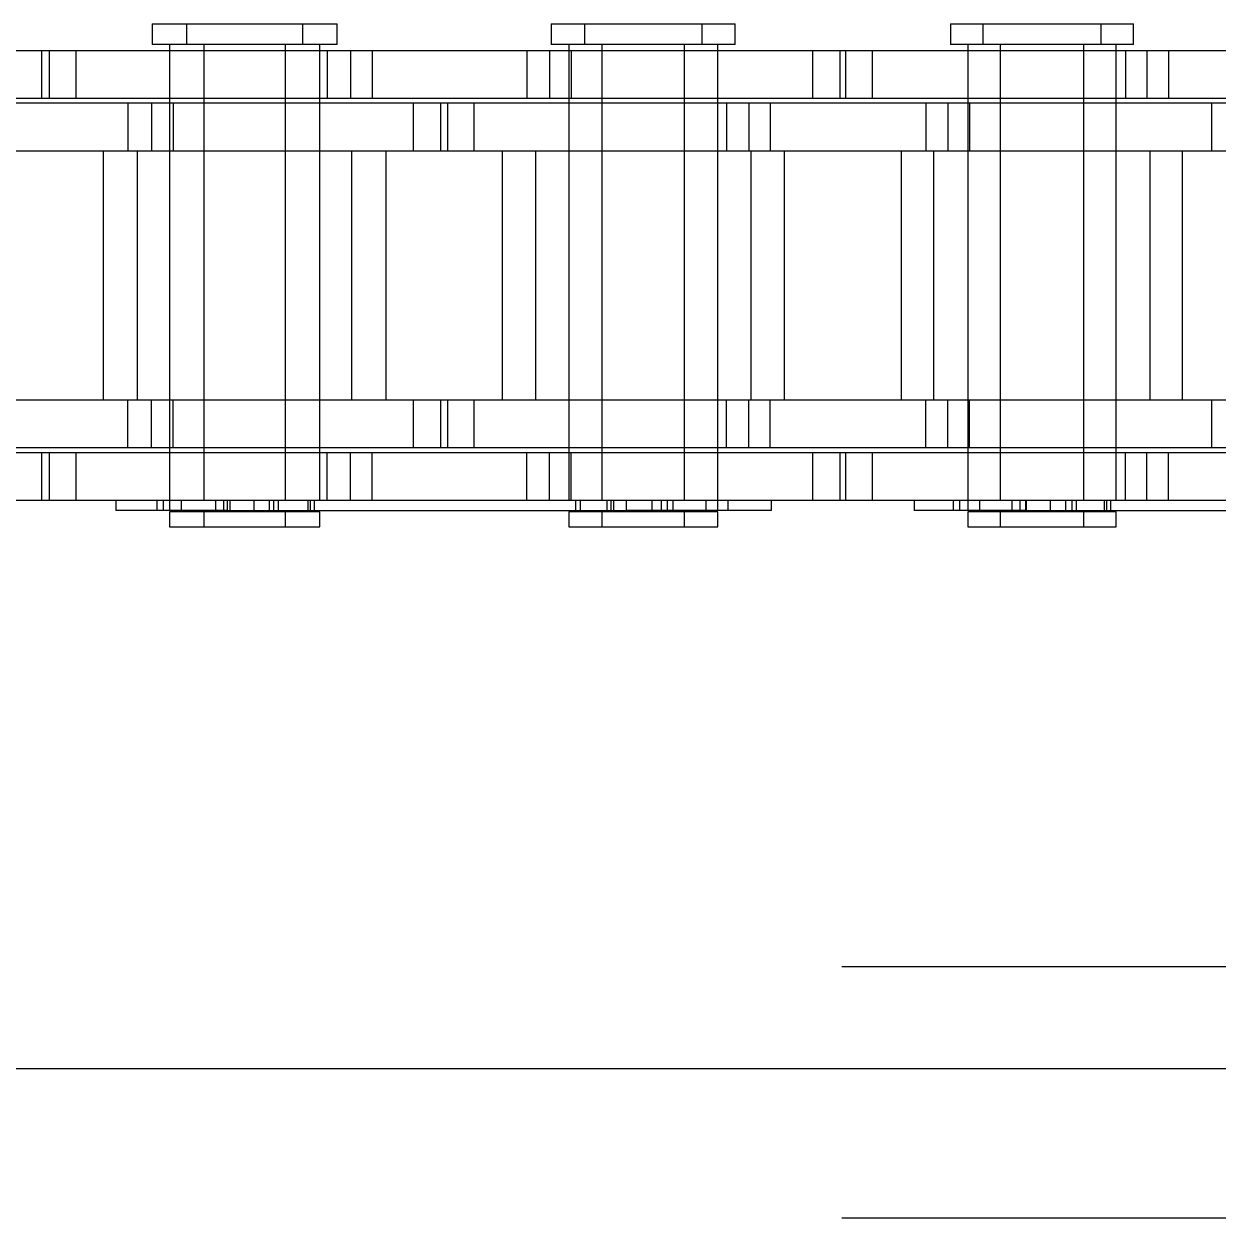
# Model space of a CAD drawing. Header units: metres. Extents: x 0 to 21025, y 0 to 14850.
# Drawn here: x 2174.85 to 2212.85, y 9051.38 to 9089.38 of the extents above; entities that cross this region are included whole.
import ezdxf

# ---------------------------------------------------------------- set-up
doc = ezdxf.new("R2010")
doc.units = ezdxf.units.M
doc.header["$LTSCALE"] = 25
doc.linetypes.add('HIDDEN2', pattern=[4.7625, 3.175, -1.5875])
doc.layers.add('SL4', color=4, linetype='Continuous')
doc.layers.add('ST1', color=7, linetype='HIDDEN2')

msp = doc.modelspace()

# ---------------------------------------------------------------- linework, layer by layer
at = {"layer": 'SL4'}
msp.add_line((2085.802, 9056.144), (2875.564, 9056.144), dxfattribs=at)
at = {"layer": 'ST1'}
for p, q in [((2178.932, 9089.384), (2183.729, 9089.384)), ((2178.932, 9089.384), (2178.932, 9088.725)), ((2180.022, 9089.384), (2180.022, 9088.725)), ((2183.729, 9089.384), (2184.819, 9089.384)), ((2183.729, 9088.725), (2183.729, 9089.384)), ((2184.819, 9088.725), (2184.819, 9089.384)), ((2191.632, 9089.384), (2196.429, 9089.384)), ((2191.632, 9089.384), (2191.632, 9088.725)), ((2192.692, 9089.384), (2192.692, 9088.725)), ((2196.429, 9089.384), (2197.489, 9089.384)), ((2196.429, 9088.725), (2196.429, 9089.384)), ((2197.489, 9088.725), (2197.489, 9089.384)), ((2204.332, 9089.384), (2209.129, 9089.384)), ((2204.332, 9089.384), (2204.332, 9088.725)), ((2205.362, 9089.384), (2205.362, 9088.725)), ((2209.129, 9089.384), (2210.159, 9089.384)), ((2209.129, 9088.725), (2209.129, 9089.384)), ((2210.159, 9088.725), (2210.159, 9089.384)), ((2183.729, 9088.725), (2178.932, 9088.725)), ((2179.486, 9088.725), (2179.486, 9074.227)), ((2180.575, 9088.725), (2180.575, 9074.227)), ((2183.176, 9074.227), (2183.176, 9088.725)), ((2184.819, 9088.725), (2183.729, 9088.725)), ((2184.265, 9074.227), (2184.265, 9088.725)), ((2196.429, 9088.725), (2191.632, 9088.725)), ((2192.186, 9088.725), (2192.186, 9074.227)), ((2193.245, 9088.725), (2193.245, 9074.227)), ((2195.876, 9074.227), (2195.876, 9088.725)), ((2197.489, 9088.725), (2196.429, 9088.725)), ((2196.935, 9074.227), (2196.935, 9088.725)), ((2209.129, 9088.725), (2204.332, 9088.725)), ((2204.886, 9088.725), (2204.886, 9074.227)), ((2205.915, 9088.725), (2205.915, 9074.227)), ((2208.576, 9074.227), (2208.576, 9088.725)), ((2210.159, 9088.725), (2209.129, 9088.725)), ((2209.605, 9074.227), (2209.605, 9088.725)), ((2174.551, 9088.541), (2175.411, 9088.541)), ((2175.411, 9088.541), (2184.506, 9088.541)), ((2175.411, 9088.541), (2175.411, 9087.021)), ((2175.67, 9087.021), (2175.67, 9088.541)), ((2176.5, 9088.541), (2176.5, 9087.021)), ((2179.486, 9088.541), (2179.486, 9087.021)), ((2180.575, 9088.541), (2180.575, 9087.021)), ((2183.176, 9087.021), (2183.176, 9088.541)), ((2184.265, 9087.021), (2184.265, 9088.541)), ((2184.506, 9088.541), (2184.506, 9087.021)), ((2184.506, 9088.541), (2190.856, 9088.541)), ((2185.244, 9088.541), (2185.244, 9087.021)), ((2185.931, 9088.541), (2185.931, 9087.021)), ((2190.856, 9088.541), (2190.856, 9087.021)), ((2190.856, 9088.541), (2199.951, 9088.541)), ((2191.579, 9088.541), (2191.579, 9087.021)), ((2192.186, 9088.541), (2192.186, 9087.021)), ((2192.266, 9088.541), (2192.266, 9087.021)), ((2193.245, 9088.541), (2193.245, 9087.021)), ((2195.876, 9087.021), (2195.876, 9088.541)), ((2196.935, 9087.021), (2196.935, 9088.541)), ((2199.951, 9088.541), (2200.811, 9088.541)), ((2199.951, 9087.021), (2199.951, 9088.541)), ((2200.811, 9088.541), (2209.906, 9088.541)), ((2200.811, 9088.541), (2200.811, 9087.021)), ((2201.01, 9087.021), (2201.01, 9088.541)), ((2201.84, 9088.541), (2201.84, 9087.021)), ((2204.886, 9088.541), (2204.886, 9087.021)), ((2205.915, 9088.541), (2205.915, 9087.021)), ((2208.576, 9087.021), (2208.576, 9088.541)), ((2209.605, 9087.021), (2209.605, 9088.541)), ((2209.906, 9088.541), (2209.906, 9087.021)), ((2209.906, 9088.541), (2216.256, 9088.541)), ((2210.585, 9088.541), (2210.585, 9087.021)), ((2211.271, 9088.541), (2211.271, 9087.021)), ((2171.806, 9086.869), (2178.156, 9086.869)), ((2174.551, 9087.021), (2175.411, 9087.021)), ((2175.411, 9087.021), (2184.506, 9087.021)), ((2178.156, 9086.869), (2178.156, 9085.349)), ((2178.156, 9086.869), (2187.251, 9086.869)), ((2178.909, 9086.869), (2178.909, 9085.349)), ((2179.486, 9086.869), (2179.486, 9085.349)), ((2179.596, 9086.869), (2179.596, 9085.349)), ((2180.575, 9086.869), (2180.575, 9085.349)), ((2183.176, 9085.349), (2183.176, 9086.869)), ((2184.265, 9085.349), (2184.265, 9086.869)), ((2184.506, 9087.021), (2190.856, 9087.021)), ((2187.251, 9086.869), (2188.111, 9086.869)), ((2187.251, 9085.349), (2187.251, 9086.869)), ((2188.111, 9086.869), (2197.206, 9086.869)), ((2188.111, 9086.869), (2188.111, 9085.349)), ((2188.34, 9085.349), (2188.34, 9086.869)), ((2189.17, 9086.869), (2189.17, 9085.349)), ((2190.856, 9087.021), (2199.951, 9087.021)), ((2192.186, 9086.869), (2192.186, 9085.349)), ((2193.245, 9086.869), (2193.245, 9085.349)), ((2195.876, 9085.349), (2195.876, 9086.869)), ((2196.935, 9085.349), (2196.935, 9086.869)), ((2197.206, 9086.869), (2197.206, 9085.349)), ((2197.206, 9086.869), (2203.556, 9086.869)), ((2197.914, 9086.869), (2197.914, 9085.349)), ((2198.601, 9086.869), (2198.601, 9085.349)), ((2199.951, 9087.021), (2200.811, 9087.021)), ((2200.811, 9087.021), (2209.906, 9087.021)), ((2203.556, 9086.869), (2203.556, 9085.349)), ((2203.556, 9086.869), (2212.651, 9086.869)), ((2204.25, 9086.869), (2204.25, 9085.349)), ((2204.886, 9086.869), (2204.886, 9085.349)), ((2204.936, 9086.869), (2204.936, 9085.349)), ((2205.915, 9086.869), (2205.915, 9085.349)), ((2208.576, 9085.349), (2208.576, 9086.869)), ((2209.605, 9085.349), (2209.605, 9086.869)), ((2209.906, 9087.021), (2216.256, 9087.021)), ((2212.651, 9086.869), (2213.511, 9086.869)), ((2212.651, 9085.349), (2212.651, 9086.869)), ((2171.806, 9085.349), (2178.156, 9085.349)), ((2177.371, 9085.349), (2177.371, 9077.419)), ((2178.156, 9085.349), (2187.251, 9085.349)), ((2178.46, 9085.349), (2178.46, 9077.419)), ((2179.486, 9085.349), (2179.486, 9077.419)), ((2180.575, 9085.349), (2180.575, 9077.419)), ((2183.176, 9077.419), (2183.176, 9085.349)), ((2184.265, 9077.419), (2184.265, 9085.349)), ((2185.291, 9077.419), (2185.291, 9085.349)), ((2186.38, 9077.419), (2186.38, 9085.349)), ((2187.251, 9085.349), (2188.111, 9085.349)), ((2188.111, 9085.349), (2197.206, 9085.349)), ((2190.071, 9085.349), (2190.071, 9077.419)), ((2191.13, 9085.349), (2191.13, 9077.419)), ((2192.186, 9085.349), (2192.186, 9077.419)), ((2193.245, 9085.349), (2193.245, 9077.419)), ((2195.876, 9077.419), (2195.876, 9085.349)), ((2196.935, 9077.419), (2196.935, 9085.349)), ((2197.206, 9085.349), (2203.556, 9085.349)), ((2197.991, 9077.419), (2197.991, 9085.349)), ((2199.05, 9077.419), (2199.05, 9085.349)), ((2202.771, 9085.349), (2202.771, 9077.419)), ((2203.556, 9085.349), (2212.651, 9085.349)), ((2203.8, 9085.349), (2203.8, 9077.419)), ((2204.886, 9085.349), (2204.886, 9077.419)), ((2205.915, 9085.349), (2205.915, 9077.419)), ((2208.576, 9077.419), (2208.576, 9085.349)), ((2209.605, 9077.419), (2209.605, 9085.349)), ((2210.691, 9077.419), (2210.691, 9085.349)), ((2211.72, 9077.419), (2211.72, 9085.349)), ((2212.651, 9085.349), (2213.511, 9085.349)), ((2171.806, 9077.419), (2178.156, 9077.419)), ((2178.156, 9075.899), (2178.156, 9077.419)), ((2178.156, 9077.419), (2187.251, 9077.419)), ((2178.909, 9075.899), (2178.909, 9077.419)), ((2179.486, 9077.419), (2179.486, 9075.899)), ((2179.596, 9075.899), (2179.596, 9077.419)), ((2180.575, 9077.419), (2180.575, 9075.899)), ((2183.176, 9075.899), (2183.176, 9077.419)), ((2184.265, 9075.899), (2184.265, 9077.419)), ((2187.251, 9077.419), (2188.111, 9077.419)), ((2187.251, 9075.899), (2187.251, 9077.419)), ((2188.111, 9077.419), (2197.206, 9077.419)), ((2188.111, 9077.419), (2188.111, 9075.899)), ((2188.34, 9075.899), (2188.34, 9077.419)), ((2189.17, 9077.419), (2189.17, 9075.899)), ((2192.186, 9077.419), (2192.186, 9075.899)), ((2193.245, 9077.419), (2193.245, 9075.899)), ((2195.876, 9075.899), (2195.876, 9077.419)), ((2196.935, 9075.899), (2196.935, 9077.419)), ((2197.206, 9075.899), (2197.206, 9077.419)), ((2197.206, 9077.419), (2203.556, 9077.419)), ((2197.914, 9075.899), (2197.914, 9077.419)), ((2198.601, 9075.899), (2198.601, 9077.419)), ((2203.556, 9075.899), (2203.556, 9077.419)), ((2203.556, 9077.419), (2212.651, 9077.419)), ((2204.25, 9075.899), (2204.25, 9077.419)), ((2204.886, 9077.419), (2204.886, 9075.899)), ((2204.936, 9075.899), (2204.936, 9077.419)), ((2205.915, 9077.419), (2205.915, 9075.899)), ((2208.576, 9075.899), (2208.576, 9077.419)), ((2209.605, 9075.899), (2209.605, 9077.419)), ((2212.651, 9077.419), (2213.511, 9077.419)), ((2212.651, 9075.899), (2212.651, 9077.419)), ((2171.806, 9075.899), (2178.156, 9075.899)), ((2178.156, 9075.899), (2187.251, 9075.899)), ((2187.251, 9075.899), (2188.111, 9075.899)), ((2188.111, 9075.899), (2197.206, 9075.899)), ((2197.206, 9075.899), (2203.556, 9075.899)), ((2203.556, 9075.899), (2212.651, 9075.899)), ((2212.651, 9075.899), (2213.511, 9075.899)), ((2174.551, 9075.747), (2175.411, 9075.747)), ((2175.411, 9075.747), (2184.506, 9075.747)), ((2175.411, 9075.747), (2175.411, 9074.227)), ((2175.67, 9074.227), (2175.67, 9075.747)), ((2176.5, 9075.747), (2176.5, 9074.227)), ((2179.486, 9075.747), (2179.486, 9073.894)), ((2180.575, 9075.747), (2180.575, 9074.227)), ((2183.176, 9074.227), (2183.176, 9075.747)), ((2184.265, 9074.227), (2184.265, 9075.747)), ((2184.506, 9074.227), (2184.506, 9075.747)), ((2184.506, 9075.747), (2190.856, 9075.747)), ((2185.244, 9074.227), (2185.244, 9075.747)), ((2185.931, 9074.227), (2185.931, 9075.747)), ((2190.856, 9074.227), (2190.856, 9075.747)), ((2190.856, 9075.747), (2199.951, 9075.747)), ((2191.579, 9074.227), (2191.579, 9075.747)), ((2192.186, 9075.747), (2192.186, 9074.227)), ((2192.266, 9074.227), (2192.266, 9075.747)), ((2193.245, 9075.747), (2193.245, 9074.227)), ((2195.876, 9074.227), (2195.876, 9075.747)), ((2196.935, 9073.894), (2196.935, 9075.747)), ((2199.951, 9075.747), (2200.811, 9075.747)), ((2199.951, 9074.227), (2199.951, 9075.747)), ((2200.811, 9075.747), (2209.906, 9075.747)), ((2200.811, 9075.747), (2200.811, 9074.227)), ((2201.01, 9074.227), (2201.01, 9075.747)), ((2201.84, 9075.747), (2201.84, 9074.227)), ((2204.886, 9075.747), (2204.886, 9073.894)), ((2205.915, 9075.747), (2205.915, 9074.227)), ((2208.576, 9074.227), (2208.576, 9075.747)), ((2209.605, 9074.227), (2209.605, 9075.747)), ((2209.906, 9074.227), (2209.906, 9075.747)), ((2209.906, 9075.747), (2216.256, 9075.747)), ((2210.585, 9074.227), (2210.585, 9075.747)), ((2211.271, 9074.227), (2211.271, 9075.747)), ((2174.551, 9074.227), (2175.411, 9074.227)), ((2175.411, 9074.227), (2184.506, 9074.227)), ((2177.779, 9074.227), (2177.779, 9073.894)), ((2181.331, 9073.894), (2177.779, 9073.894)), ((2179.096, 9073.894), (2179.096, 9074.227)), ((2179.298, 9073.894), (2179.298, 9074.227)), ((2183.176, 9073.858), (2179.486, 9073.858)), ((2179.486, 9073.858), (2179.486, 9073.384)), ((2179.855, 9074.227), (2179.855, 9073.858)), ((2180.575, 9073.858), (2180.575, 9073.384)), ((2180.944, 9074.227), (2180.944, 9073.858)), ((2181.214, 9073.894), (2181.214, 9074.227)), ((2181.331, 9073.894), (2181.331, 9074.227)), ((2181.331, 9073.894), (2194.031, 9073.894)), ((2181.417, 9073.894), (2181.417, 9074.227)), ((2182.176, 9073.894), (2182.176, 9074.227)), ((2182.664, 9073.894), (2182.664, 9074.227)), ((2182.807, 9073.858), (2182.807, 9074.227)), ((2182.95, 9073.894), (2182.95, 9074.227)), ((2184.265, 9073.858), (2183.176, 9073.858)), ((2183.176, 9073.384), (2183.176, 9073.858)), ((2183.896, 9073.858), (2183.896, 9074.227)), ((2183.975, 9073.894), (2183.975, 9074.227)), ((2184.096, 9073.894), (2184.096, 9074.227)), ((2184.265, 9073.384), (2184.265, 9073.858)), ((2184.506, 9074.227), (2190.856, 9074.227)), ((2190.856, 9074.227), (2199.951, 9074.227)), ((2195.876, 9073.858), (2192.186, 9073.858)), ((2192.186, 9073.858), (2192.186, 9073.384)), ((2192.412, 9073.894), (2192.412, 9074.227)), ((2192.555, 9074.227), (2192.555, 9073.858)), ((2193.245, 9073.858), (2193.245, 9073.384)), ((2193.414, 9073.894), (2193.414, 9074.227)), ((2193.536, 9073.894), (2193.536, 9074.227)), ((2193.614, 9074.227), (2193.614, 9073.858)), ((2194.031, 9073.894), (2194.031, 9074.227)), ((2197.261, 9073.894), (2194.031, 9073.894)), ((2194.846, 9073.894), (2194.846, 9074.227)), ((2195.138, 9073.894), (2195.138, 9074.227)), ((2195.334, 9073.894), (2195.334, 9074.227)), ((2195.507, 9073.858), (2195.507, 9074.227)), ((2196.935, 9073.858), (2195.876, 9073.858)), ((2195.876, 9073.384), (2195.876, 9073.858)), ((2196.566, 9073.858), (2196.566, 9074.227)), ((2196.935, 9073.384), (2196.935, 9073.858)), ((2197.261, 9073.894), (2197.261, 9074.227)), ((2198.642, 9073.894), (2197.261, 9073.894)), ((2198.642, 9073.894), (2198.642, 9074.227)), ((2199.951, 9074.227), (2200.811, 9074.227)), ((2200.811, 9074.227), (2209.906, 9074.227)), ((2203.179, 9074.227), (2203.179, 9073.894)), ((2206.731, 9073.894), (2203.179, 9073.894)), ((2204.436, 9073.894), (2204.436, 9074.227)), ((2204.638, 9073.894), (2204.638, 9074.227)), ((2208.576, 9073.858), (2204.886, 9073.858)), ((2204.886, 9073.858), (2204.886, 9073.384)), ((2205.255, 9074.227), (2205.255, 9073.858)), ((2205.915, 9073.858), (2205.915, 9073.384)), ((2206.284, 9074.227), (2206.284, 9073.858)), ((2206.554, 9073.894), (2206.554, 9074.227)), ((2206.731, 9073.894), (2206.731, 9074.227)), ((2206.731, 9073.894), (2219.431, 9073.894)), ((2206.757, 9073.894), (2206.757, 9074.227)), ((2207.516, 9073.894), (2207.516, 9074.227)), ((2208.004, 9073.894), (2208.004, 9074.227)), ((2208.207, 9073.858), (2208.207, 9074.227)), ((2208.35, 9073.894), (2208.35, 9074.227)), ((2209.605, 9073.858), (2208.576, 9073.858)), ((2208.576, 9073.384), (2208.576, 9073.858)), ((2209.236, 9073.858), (2209.236, 9074.227)), ((2209.315, 9073.894), (2209.315, 9074.227)), ((2209.436, 9073.894), (2209.436, 9074.227)), ((2209.605, 9073.384), (2209.605, 9073.858)), ((2209.906, 9074.227), (2216.256, 9074.227)), ((2179.486, 9073.384), (2183.176, 9073.384)), ((2183.176, 9073.384), (2184.265, 9073.384)), ((2192.186, 9073.384), (2195.876, 9073.384)), ((2195.876, 9073.384), (2196.935, 9073.384)), ((2204.886, 9073.384), (2208.576, 9073.384)), ((2208.576, 9073.384), (2209.605, 9073.384)), ((2875.564, 9059.381), (1875.564, 9059.381)), ((2085.802, 9056.144), (2875.564, 9056.144)), ((2875.564, 9051.381), (1875.564, 9051.381))]:
    msp.add_line(p, q, dxfattribs=at)

doc.saveas('drawing.dxf')
